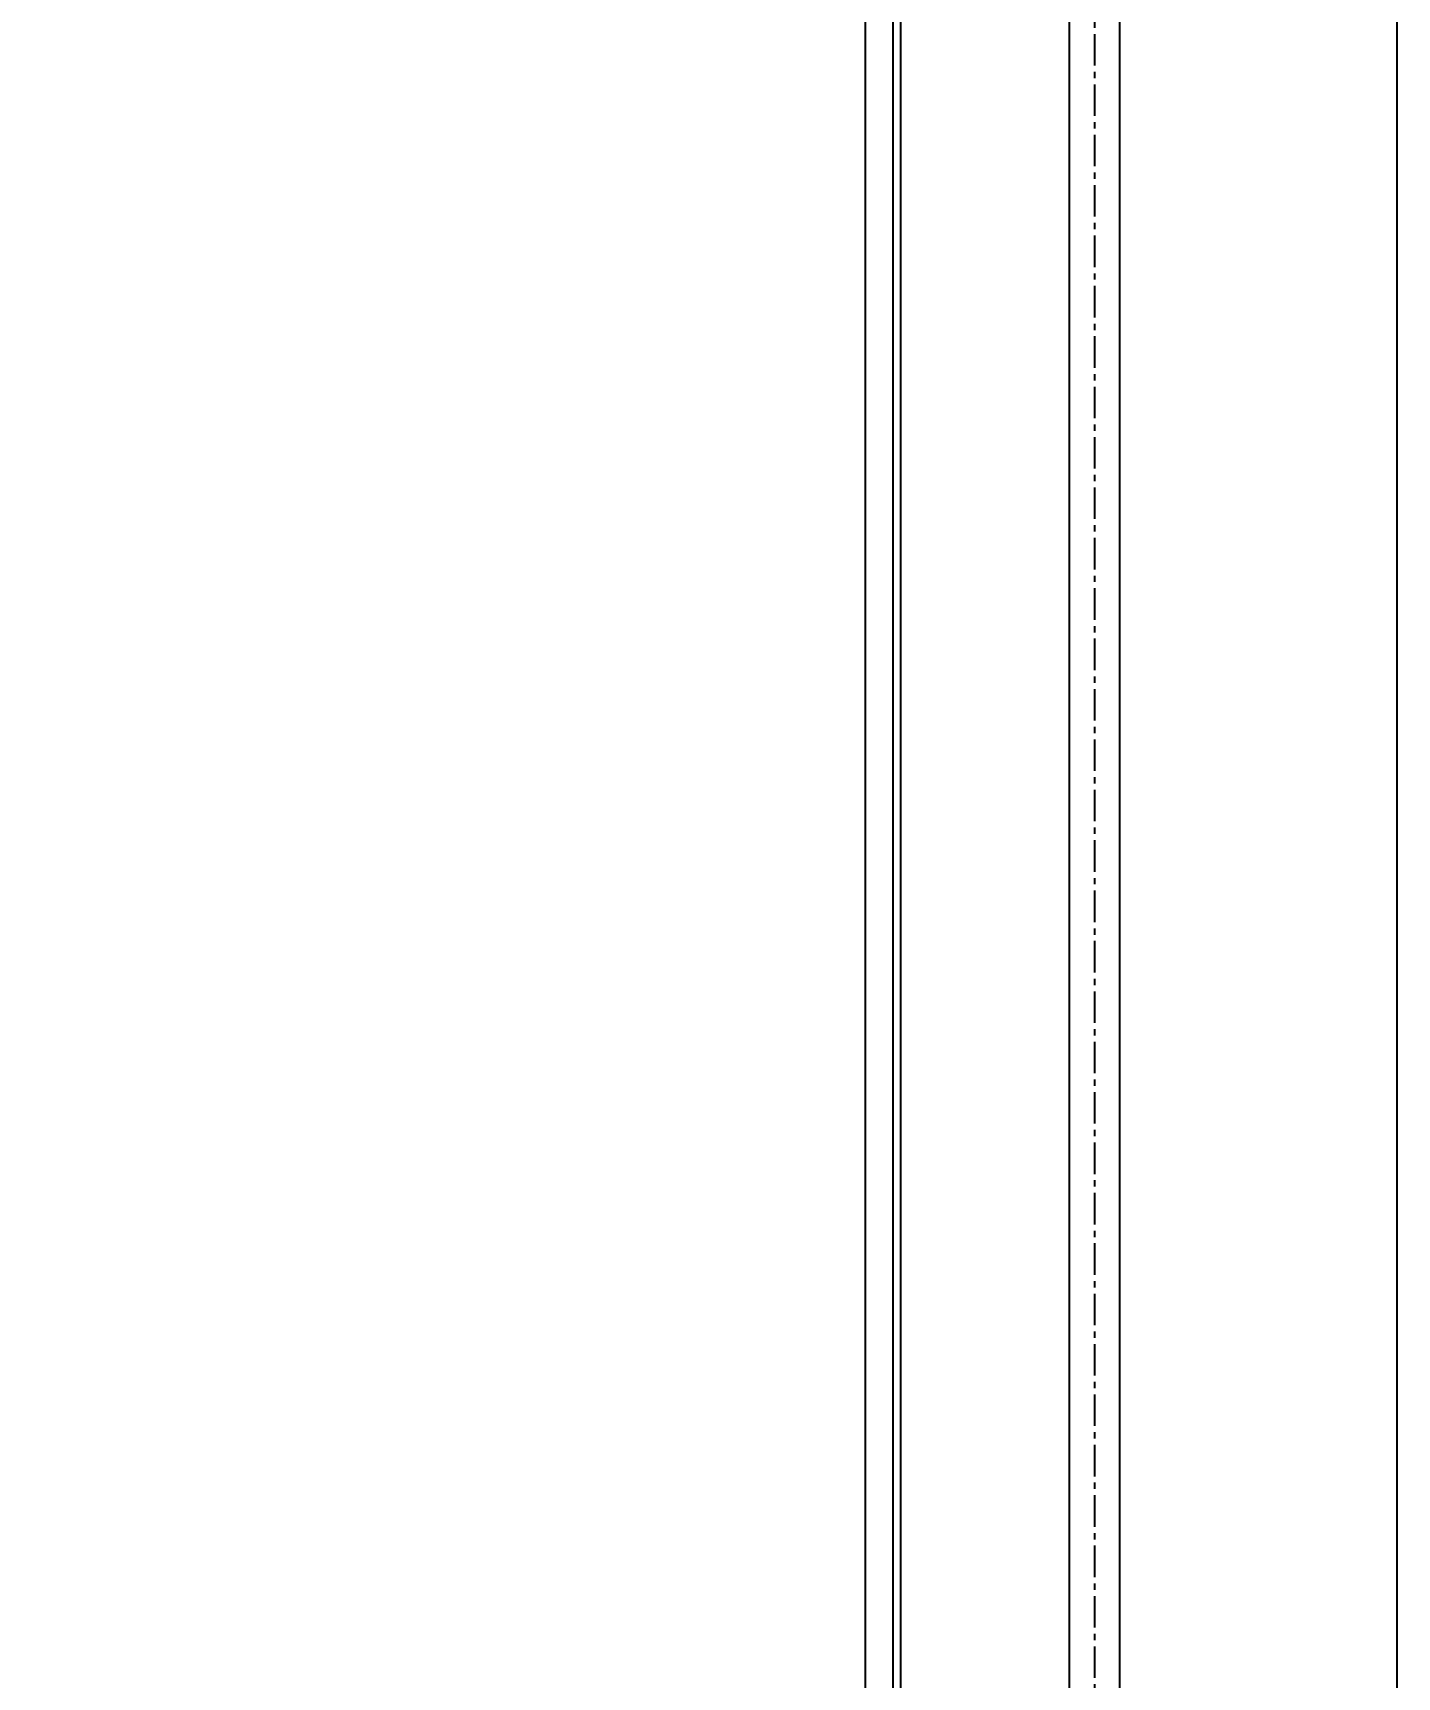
# Model space of a CAD drawing. Header units: inches. Extents: x 0 to 77285, y -118 to 40065.
# Drawn here: x 43601.3 to 43872, y 15377.5 to 15703.8 of the extents above; entities that cross this region are included whole.
import ezdxf

# ---------------------------------------------------------------- set-up
doc = ezdxf.new("R2010")
doc.units = ezdxf.units.IN
doc.header["$LTSCALE"] = 5
doc.header["$MEASUREMENT"] = 0
doc.linetypes.add('CENTER', pattern=[2, 1.25, -0.25, 0.25, -0.25])
doc.layers.add('11', color=1, linetype='CENTER')
doc.layers.add('B', color=123, linetype='Continuous')
doc.styles.add('SCI', font='')
doc.styles.get('SCI').set_extended_font_data('Gulim')
doc.dimstyles.new('SCH', dxfattribs={"dimtxt": 2.5, "dimasz": 2, "dimexe": 1.25, "dimexo": 0.625, "dimtad": 1, "dimdec": 8, "dimtxsty": 'SCI', "dimcen": 2.5, "dimclrd": 4, "dimclre": 4, "dimclrt": 7, "dimadec": 8, "dimazin": 2, "dimtfac": 1, "dimtdec": 8, "dimtmove": 0, "dimatfit": 3, "dimfxl": 1, "dimarcsym": 0})

# ---------------------------------------------------------------- blocks, each defined once
blk = doc.blocks.new('A$Ccb516ab6')
for p, q in [((1330, 0, 0), (60, 0)), ((1330, -7, 0), (60, -7)), ((1330, -40.5, 0), (60, -40.5)), ((1330, -50.5, 0), (60, -50.5)), ((1330, -105.5, 0), (60, -105.5))]:
    blk.add_line(p, q)
at = {"layer": '11'}
blk.add_line((1330, -45.5, 0), (60, -45.5), dxfattribs=at)
at = {"layer": 'B'}
blk.add_line((1330, -5.5, 0), (60, -5.5), dxfattribs=at)
blk = doc.blocks.new('*D565')
at = {"color": 4, "lineweight": -2, "transparency": 16777216}
for p, q in [((43716.53, 16517.31), (42683.55, 16517.31)), ((42783.55, 16357.31), (42783.55, 15177.31)), ((43720.03, 15017.31), (42683.55, 15017.31))]:
    blk.add_line(p, q, dxfattribs=at)
at = {"color": 4, "transparency": 16777216}
for points in [[(42756.88, 16357.31), (42810.21, 16357.31), (42783.55, 16517.31)], [(42756.88, 15177.31), (42810.21, 15177.31), (42783.55, 15017.31)]]:
    blk.add_solid(points, dxfattribs=at)
at = {"layer": 'Defpoints', "color": 0, "transparency": 16777216}
for p in [(43766.53, 16517.31, 0), (42783.55, 15017.31), (43770.03, 15017.31)]:
    blk.add_point(p, dxfattribs=at)
at = {"color": 7, "transparency": 16777216, "insert": (42630.75, 15767.31), "char_height": 200, "attachment_point": 5, "rotation": 90, "style": 'SCI'}
blk.add_mtext('1500', dxfattribs=at)

msp = doc.modelspace()

# ---------------------------------------------------------------- block references
at = {"xscale": -1, "rotation": 90}
msp.add_blockref('A$Ccb516ab6', (43766.52874343, 16517.30835887, 0.00000001), dxfattribs=at)

# ---------------------------------------------------------------- dimensions: what is measured, and where the dimension line sits
dim = msp.add_linear_dim(base=(42783.5472014942, 15017.308358874), p1=(43766.5287434256, 16517.308358874, 0.000000007), p2=(43770.0287434251, 15017.308358874), angle=90, dimstyle='SCH', override={"dimscale": 80})
dim.commit()
dim.dimension.update_dxf_attribs({"geometry": '*D565', "text_midpoint": (42630.7509298564, 15767.308358874)})

doc.saveas('drawing.dxf')
